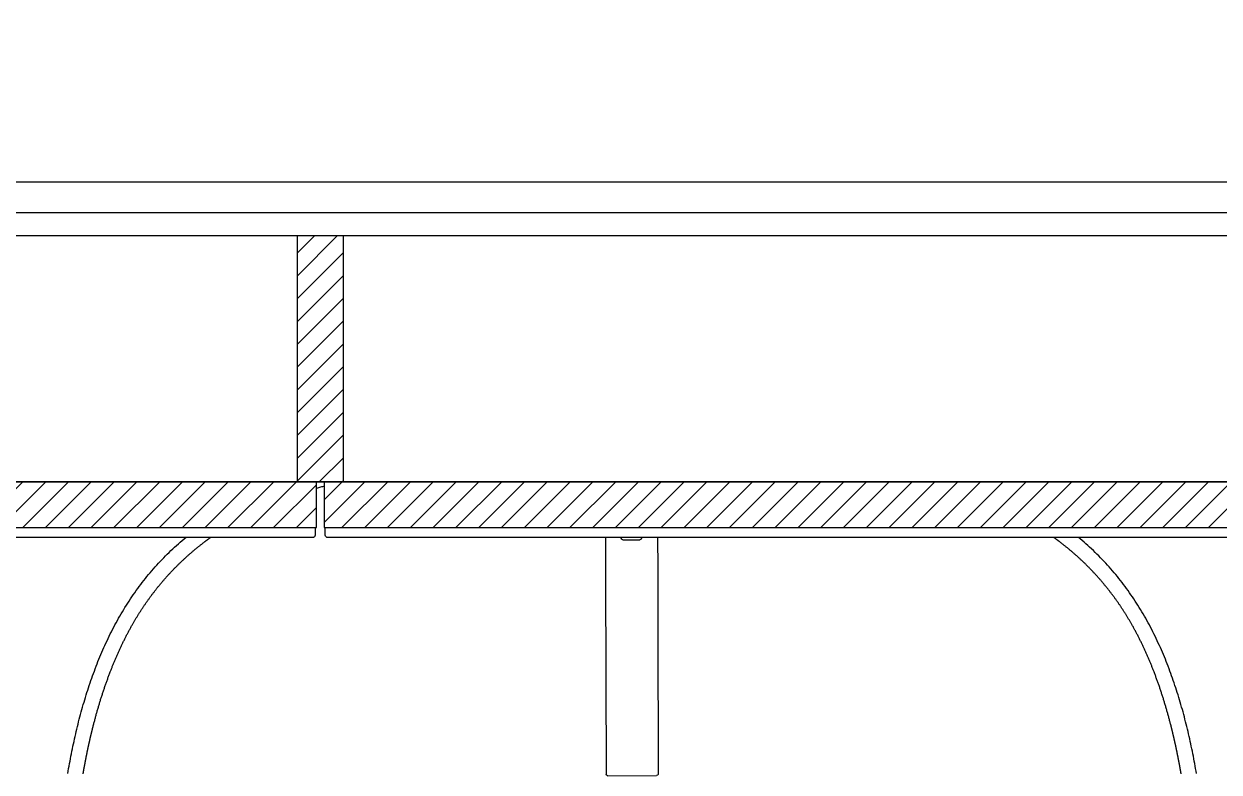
# Model space of a CAD drawing. Header units: millimetres. Extents: x 699029 to 727993, y 4486031 to 4516039.
# Drawn here: x 723731.37 to 723778.44, y 4490627.92 to 4490657.4 of the extents above; entities that cross this region are included whole.
import ezdxf

# ---------------------------------------------------------------- set-up
doc = ezdxf.new("R2010")
doc.units = ezdxf.units.MM
doc.set_wipeout_variables(frame=1)
doc.layers.add('DBM_w_sld', color=111, linetype='Continuous', lineweight=20)
for name, color, linetype in [('Deko_Ahsap01', 23, 'Continuous'), ('Deko_Ahsap02', 251, 'Continuous'), ('Deko_Tarama Ahsap', 8, 'Continuous'), ('PIU YAZI', 7, 'Continuous'), ('Piu_Vitrifiye', 143, 'Continuous')]:
    doc.layers.add(name, color=color, linetype=linetype)
pattern_1 = [(135, (-14398.63643, 3082.1264), (-0.449012806, -0.449012806), [])]

# ---------------------------------------------------------------- blocks, each defined once
blk = doc.blocks.new('ebeveynlavabo')
at = {"layer": 'Piu_Vitrifiye'}
for p, q in [((8224.136, 532.537), (8224.155, 532.435)), ((8224.155, 532.435), (8224.174, 532.333)), ((8224.174, 532.333), (8224.192, 532.231)), ((8270.394, 532.333), (8270.375, 532.231)), ((8270.413, 532.435), (8270.394, 532.333)), ((8270.431, 532.537), (8270.413, 532.435)), ((8224.192, 532.231), (8224.211, 532.129)), ((8224.211, 532.129), (8224.23, 532.027)), ((8224.23, 532.027), (8224.248, 531.926)), ((8224.248, 531.926), (8224.267, 531.824)), ((8224.267, 531.824), (8224.288, 531.722)), ((8270.301, 531.824), (8270.28, 531.722)), ((8270.319, 531.926), (8270.301, 531.824)), ((8270.338, 532.027), (8270.319, 531.926)), ((8270.357, 532.129), (8270.338, 532.027)), ((8270.375, 532.231), (8270.357, 532.129)), ((8224.288, 531.722), (8224.309, 531.621)), ((8224.309, 531.621), (8224.331, 531.519)), ((8224.331, 531.519), (8224.352, 531.418)), ((8224.352, 531.418), (8224.373, 531.317)), ((8270.216, 531.418), (8270.194, 531.317)), ((8270.237, 531.519), (8270.216, 531.418)), ((8270.258, 531.621), (8270.237, 531.519)), ((8270.28, 531.722), (8270.258, 531.621)), ((8224.373, 531.317), (8224.395, 531.215)), ((8224.395, 531.215), (8224.416, 531.114)), ((8224.416, 531.114), (8224.439, 531.013)), ((8224.439, 531.013), (8224.463, 530.912)), ((8224.463, 530.912), (8224.487, 530.811)), ((8270.105, 530.912), (8270.081, 530.811)), ((8270.128, 531.013), (8270.105, 530.912)), ((8270.152, 531.114), (8270.128, 531.013)), ((8270.173, 531.215), (8270.152, 531.114)), ((8270.194, 531.317), (8270.173, 531.215)), ((8224.487, 530.811), (8224.511, 530.71)), ((8224.511, 530.71), (8224.535, 530.609)), ((8224.535, 530.609), (8224.559, 530.509)), ((8224.559, 530.509), (8224.585, 530.409)), ((8224.585, 530.409), (8224.612, 530.308)), ((8269.982, 530.409), (8269.956, 530.308)), ((8270.008, 530.509), (8269.982, 530.409)), ((8270.033, 530.609), (8270.008, 530.509)), ((8270.057, 530.71), (8270.033, 530.609)), ((8270.081, 530.811), (8270.057, 530.71)), ((8224.612, 530.308), (8224.638, 530.208)), ((8224.638, 530.208), (8224.664, 530.108)), ((8224.664, 530.108), (8224.69, 530.008)), ((8224.69, 530.008), (8224.719, 529.908)), ((8224.719, 529.908), (8224.748, 529.808)), ((8269.849, 529.908), (8269.82, 529.808)), ((8269.877, 530.008), (8269.849, 529.908)), ((8269.903, 530.108), (8269.877, 530.008)), ((8269.93, 530.208), (8269.903, 530.108)), ((8269.956, 530.308), (8269.93, 530.208)), ((8224.748, 529.808), (8224.776, 529.709)), ((8224.776, 529.709), (8224.805, 529.609)), ((8224.805, 529.609), (8224.834, 529.51)), ((8224.834, 529.51), (8224.864, 529.411)), ((8224.864, 529.411), (8224.895, 529.312)), ((8269.704, 529.411), (8269.672, 529.312)), ((8269.734, 529.51), (8269.704, 529.411)), ((8269.763, 529.609), (8269.734, 529.51)), ((8269.791, 529.709), (8269.763, 529.609)), ((8269.82, 529.808), (8269.791, 529.709)), ((8224.895, 529.312), (8224.927, 529.213)), ((8224.927, 529.213), (8224.958, 529.114)), ((8224.958, 529.114), (8224.989, 529.016)), ((8224.989, 529.016), (8225.021, 528.917)), ((8225.021, 528.917), (8225.055, 528.819)), ((8269.546, 528.917), (8269.512, 528.819)), ((8269.578, 529.016), (8269.546, 528.917)), ((8269.61, 529.114), (8269.578, 529.016)), ((8269.641, 529.213), (8269.61, 529.114)), ((8269.672, 529.312), (8269.641, 529.213)), ((8225.055, 528.819), (8225.089, 528.721)), ((8225.089, 528.721), (8225.124, 528.624)), ((8225.124, 528.624), (8225.158, 528.526)), ((8225.158, 528.526), (8225.192, 528.428)), ((8225.192, 528.428), (8225.228, 528.331)), ((8269.376, 528.428), (8269.339, 528.331)), ((8269.41, 528.526), (8269.376, 528.428)), ((8269.444, 528.624), (8269.41, 528.526)), ((8269.478, 528.721), (8269.444, 528.624)), ((8269.512, 528.819), (8269.478, 528.721)), ((8225.228, 528.331), (8225.266, 528.234)), ((8225.266, 528.234), (8225.303, 528.137)), ((8225.303, 528.137), (8225.34, 528.041)), ((8225.34, 528.041), (8225.377, 527.944)), ((8225.377, 527.944), (8225.416, 527.848)), ((8269.191, 527.944), (8269.152, 527.848)), ((8269.228, 528.041), (8269.191, 527.944)), ((8269.265, 528.137), (8269.228, 528.041)), ((8269.302, 528.234), (8269.265, 528.137)), ((8269.339, 528.331), (8269.302, 528.234)), ((8225.416, 527.848), (8225.456, 527.752)), ((8225.456, 527.752), (8225.496, 527.657)), ((8225.496, 527.657), (8225.536, 527.562)), ((8225.536, 527.562), (8225.577, 527.466)), ((8225.577, 527.466), (8225.618, 527.371)), ((8268.991, 527.466), (8268.95, 527.371)), ((8269.031, 527.562), (8268.991, 527.466)), ((8269.071, 527.657), (8269.031, 527.562)), ((8269.112, 527.752), (8269.071, 527.657)), ((8269.152, 527.848), (8269.112, 527.752)), ((8225.618, 527.371), (8225.661, 527.277)), ((8225.661, 527.277), (8225.705, 527.183)), ((8225.705, 527.183), (8225.749, 527.089)), ((8225.749, 527.089), (8225.793, 526.995)), ((8225.793, 526.995), (8225.836, 526.901)), ((8268.775, 526.995), (8268.731, 526.901)), ((8268.819, 527.089), (8268.775, 526.995)), ((8268.862, 527.183), (8268.819, 527.089)), ((8268.906, 527.277), (8268.862, 527.183)), ((8268.95, 527.371), (8268.906, 527.277)), ((8225.836, 526.901), (8225.883, 526.809)), ((8225.883, 526.809), (8225.93, 526.716)), ((8225.93, 526.716), (8225.977, 526.624)), ((8225.977, 526.624), (8226.024, 526.532)), ((8226.024, 526.532), (8226.072, 526.44)), ((8226.072, 526.44), (8226.122, 526.349)), ((8268.495, 526.44), (8268.445, 526.349)), ((8268.544, 526.532), (8268.495, 526.44)), ((8268.591, 526.624), (8268.544, 526.532)), ((8268.638, 526.716), (8268.591, 526.624)), ((8268.685, 526.809), (8268.638, 526.716)), ((8268.731, 526.901), (8268.685, 526.809)), ((8226.122, 526.349), (8226.172, 526.258)), ((8226.172, 526.258), (8226.222, 526.168)), ((8226.222, 526.168), (8226.273, 526.077)), ((8226.273, 526.077), (8226.326, 525.988)), ((8226.326, 525.988), (8226.379, 525.899)), ((8268.242, 525.988), (8268.189, 525.899)), ((8268.295, 526.077), (8268.242, 525.988)), ((8268.345, 526.168), (8268.295, 526.077)), ((8268.395, 526.258), (8268.345, 526.168)), ((8268.445, 526.349), (8268.395, 526.258)), ((8226.379, 525.899), (8226.432, 525.81)), ((8226.432, 525.81), (8226.485, 525.721)), ((8226.485, 525.721), (8226.541, 525.634)), ((8226.541, 525.634), (8226.597, 525.547)), ((8226.597, 525.547), (8226.653, 525.46)), ((8226.653, 525.46), (8226.709, 525.373)), ((8267.915, 525.46), (8267.858, 525.373)), ((8267.971, 525.547), (8267.915, 525.46)), ((8268.027, 525.634), (8267.971, 525.547)), ((8268.083, 525.721), (8268.027, 525.634)), ((8268.136, 525.81), (8268.083, 525.721)), ((8268.189, 525.899), (8268.136, 525.81)), ((8226.709, 525.373), (8226.767, 525.287)), ((8226.767, 525.287), (8226.826, 525.202)), ((8226.826, 525.202), (8226.886, 525.117)), ((8226.886, 525.117), (8226.945, 525.032)), ((8226.945, 525.032), (8227.005, 524.947)), ((8267.623, 525.032), (8267.563, 524.947)), ((8267.682, 525.117), (8267.623, 525.032)), ((8267.741, 525.202), (8267.682, 525.117)), ((8267.801, 525.287), (8267.741, 525.202)), ((8267.858, 525.373), (8267.801, 525.287)), ((8227.005, 524.947), (8227.067, 524.865)), ((8227.067, 524.865), (8227.13, 524.782)), ((8227.13, 524.782), (8227.192, 524.699)), ((8227.192, 524.699), (8227.255, 524.617)), ((8227.255, 524.617), (8227.32, 524.536)), ((8227.32, 524.536), (8227.386, 524.456)), ((8267.247, 524.536), (8267.182, 524.456)), ((8267.313, 524.617), (8267.247, 524.536)), ((8267.375, 524.699), (8267.313, 524.617)), ((8267.438, 524.782), (8267.375, 524.699)), ((8267.5, 524.865), (8267.438, 524.782)), ((8267.563, 524.947), (8267.5, 524.865)), ((8227.386, 524.456), (8227.451, 524.376)), ((8227.451, 524.376), (8227.517, 524.296)), ((8227.517, 524.296), (8227.585, 524.217)), ((8227.585, 524.217), (8227.653, 524.139)), ((8227.653, 524.139), (8227.722, 524.062)), ((8227.722, 524.062), (8227.79, 523.984)), ((8227.79, 523.984), (8227.86, 523.908)), ((8266.777, 523.984), (8266.708, 523.908)), ((8266.846, 524.062), (8266.777, 523.984)), ((8266.914, 524.139), (8266.846, 524.062)), ((8266.983, 524.217), (8266.914, 524.139)), ((8267.051, 524.296), (8266.983, 524.217)), ((8267.116, 524.376), (8267.051, 524.296)), ((8267.182, 524.456), (8267.116, 524.376)), ((8227.86, 523.908), (8227.932, 523.833)), ((8227.932, 523.833), (8228.003, 523.757)), ((8228.003, 523.757), (8228.074, 523.682)), ((8228.074, 523.682), (8228.146, 523.608)), ((8228.146, 523.608), (8228.221, 523.536)), ((8228.221, 523.536), (8228.295, 523.464)), ((8266.347, 523.536), (8266.272, 523.464)), ((8266.421, 523.608), (8266.347, 523.536)), ((8266.493, 523.682), (8266.421, 523.608)), ((8266.565, 523.757), (8266.493, 523.682)), ((8266.636, 523.833), (8266.565, 523.757)), ((8266.708, 523.908), (8266.636, 523.833)), ((8228.295, 523.464), (8228.369, 523.391)), ((8228.369, 523.391), (8228.444, 523.319)), ((8228.444, 523.319), (8228.521, 523.25)), ((8228.521, 523.25), (8228.598, 523.18)), ((8228.598, 523.18), (8228.675, 523.111)), ((8228.675, 523.111), (8228.752, 523.042)), ((8228.752, 523.042), (8228.83, 522.974)), ((8265.816, 523.042), (8265.737, 522.974)), ((8265.893, 523.111), (8265.816, 523.042)), ((8265.97, 523.18), (8265.893, 523.111)), ((8266.047, 523.25), (8265.97, 523.18)), ((8266.124, 523.319), (8266.047, 523.25)), ((8266.198, 523.391), (8266.124, 523.319)), ((8266.272, 523.464), (8266.198, 523.391)), ((8228.83, 522.974), (8228.91, 522.908)), ((8228.91, 522.908), (8228.99, 522.842)), ((8228.99, 522.842), (8229.07, 522.776)), ((8229.07, 522.776), (8229.15, 522.71)), ((8229.15, 522.71), (8229.232, 522.647)), ((8229.232, 522.647), (8229.314, 522.584)), ((8229.314, 522.584), (8229.396, 522.521)), ((8229.396, 522.521), (8229.479, 522.458)), ((8265.171, 522.521), (8265.089, 522.458)), ((8265.253, 522.584), (8265.171, 522.521)), ((8265.335, 522.647), (8265.253, 522.584)), ((8265.418, 522.71), (8265.335, 522.647)), ((8265.498, 522.776), (8265.418, 522.71)), ((8265.578, 522.842), (8265.498, 522.776)), ((8265.657, 522.908), (8265.578, 522.842)), ((8265.737, 522.974), (8265.657, 522.908)), ((8229.479, 522.458), (8229.563, 522.398)), ((8229.563, 522.398), (8229.647, 522.338)), ((8229.647, 522.338), (8229.732, 522.278)), ((8229.732, 522.278), (8229.816, 522.218)), ((8229.816, 522.218), (8229.902, 522.16)), ((8229.902, 522.16), (8229.989, 522.103)), ((8229.989, 522.103), (8230.075, 522.046)), ((8230.075, 522.046), (8230.162, 521.989)), ((8264.492, 522.046), (8264.405, 521.989)), ((8264.579, 522.103), (8264.492, 522.046)), ((8264.665, 522.16), (8264.579, 522.103)), ((8264.751, 522.218), (8264.665, 522.16)), ((8264.836, 522.278), (8264.751, 522.218)), ((8264.92, 522.338), (8264.836, 522.278)), ((8265.005, 522.398), (8264.92, 522.338)), ((8265.089, 522.458), (8265.005, 522.398)), ((8230.162, 521.989), (8230.249, 521.933)), ((8230.249, 521.933), (8230.338, 521.88)), ((8230.338, 521.88), (8230.427, 521.827)), ((8230.427, 521.827), (8230.516, 521.773)), ((8230.516, 521.773), (8230.605, 521.72)), ((8230.605, 521.72), (8230.694, 521.667)), ((8230.694, 521.667), (8230.784, 521.617)), ((8230.784, 521.617), (8230.876, 521.568)), ((8230.876, 521.568), (8230.967, 521.518)), ((8263.692, 521.568), (8263.601, 521.518)), ((8263.783, 521.617), (8263.692, 521.568)), ((8263.874, 521.667), (8263.783, 521.617)), ((8263.963, 521.72), (8263.874, 521.667)), ((8264.052, 521.773), (8263.963, 521.72)), ((8264.14, 521.827), (8264.052, 521.773)), ((8264.229, 521.88), (8264.14, 521.827)), ((8264.318, 521.933), (8264.229, 521.88)), ((8264.405, 521.989), (8264.318, 521.933)), ((8230.967, 521.518), (8231.058, 521.469)), ((8231.058, 521.469), (8231.149, 521.419)), ((8231.149, 521.419), (8231.241, 521.372)), ((8231.241, 521.372), (8231.334, 521.326)), ((8231.334, 521.326), (8231.427, 521.28)), ((8231.427, 521.28), (8231.52, 521.234)), ((8231.52, 521.234), (8231.612, 521.188)), ((8231.612, 521.188), (8231.706, 521.143)), ((8231.706, 521.143), (8231.8, 521.101)), ((8231.8, 521.101), (8231.895, 521.059)), ((8231.895, 521.059), (8231.99, 521.017)), ((8262.673, 521.059), (8262.578, 521.017)), ((8262.767, 521.101), (8262.673, 521.059)), ((8262.862, 521.143), (8262.767, 521.101)), ((8262.955, 521.188), (8262.862, 521.143)), ((8263.048, 521.234), (8262.955, 521.188)), ((8263.141, 521.28), (8263.048, 521.234)), ((8263.234, 521.326), (8263.141, 521.28)), ((8263.327, 521.372), (8263.234, 521.326)), ((8263.419, 521.419), (8263.327, 521.372)), ((8263.51, 521.469), (8263.419, 521.419)), ((8263.601, 521.518), (8263.51, 521.469)), ((8231.99, 521.017), (8232.084, 520.974)), ((8232.084, 520.974), (8232.179, 520.932)), ((8232.179, 520.932), (8232.275, 520.893)), ((8232.275, 520.893), (8232.371, 520.854)), ((8232.371, 520.854), (8232.467, 520.815)), ((8232.467, 520.815), (8232.563, 520.776)), ((8232.563, 520.776), (8232.659, 520.738)), ((8232.659, 520.738), (8232.756, 520.7)), ((8232.756, 520.7), (8232.853, 520.665)), ((8232.853, 520.665), (8232.95, 520.629)), ((8232.95, 520.629), (8233.048, 520.593)), ((8233.048, 520.593), (8233.145, 520.558)), ((8233.145, 520.558), (8233.242, 520.523)), ((8261.423, 520.558), (8261.325, 520.523)), ((8261.52, 520.593), (8261.423, 520.558)), ((8261.617, 520.629), (8261.52, 520.593)), ((8261.715, 520.665), (8261.617, 520.629)), ((8261.812, 520.7), (8261.715, 520.665)), ((8261.909, 520.738), (8261.812, 520.7)), ((8262.005, 520.776), (8261.909, 520.738)), ((8262.101, 520.815), (8262.005, 520.776)), ((8262.197, 520.854), (8262.101, 520.815)), ((8262.293, 520.893), (8262.197, 520.854)), ((8262.389, 520.932), (8262.293, 520.893)), ((8262.483, 520.974), (8262.389, 520.932)), ((8262.578, 521.017), (8262.483, 520.974)), ((8233.242, 520.523), (8233.341, 520.49)), ((8233.341, 520.49), (8233.439, 520.457)), ((8233.439, 520.457), (8233.537, 520.425)), ((8233.537, 520.425), (8233.636, 520.392)), ((8233.636, 520.392), (8233.734, 520.36)), ((8233.734, 520.36), (8233.833, 520.329)), ((8233.833, 520.329), (8233.932, 520.3)), ((8233.932, 520.3), (8234.032, 520.27)), ((8234.032, 520.27), (8234.131, 520.24)), ((8234.131, 520.24), (8234.23, 520.21)), ((8234.23, 520.21), (8234.33, 520.182)), ((8234.33, 520.182), (8234.43, 520.155)), ((8234.43, 520.155), (8234.53, 520.128)), ((8234.53, 520.128), (8234.63, 520.102)), ((8234.63, 520.102), (8234.73, 520.075)), ((8234.73, 520.075), (8234.83, 520.048)), ((8259.837, 520.075), (8259.737, 520.048)), ((8259.937, 520.102), (8259.837, 520.075)), ((8260.038, 520.128), (8259.937, 520.102)), ((8260.138, 520.155), (8260.038, 520.128)), ((8260.238, 520.182), (8260.138, 520.155)), ((8260.337, 520.21), (8260.238, 520.182)), ((8260.437, 520.24), (8260.337, 520.21)), ((8260.536, 520.27), (8260.437, 520.24)), ((8260.635, 520.3), (8260.536, 520.27)), ((8260.734, 520.329), (8260.635, 520.3)), ((8260.833, 520.36), (8260.734, 520.329)), ((8260.932, 520.392), (8260.833, 520.36)), ((8261.03, 520.425), (8260.932, 520.392)), ((8261.129, 520.457), (8261.03, 520.425)), ((8261.227, 520.49), (8261.129, 520.457)), ((8261.325, 520.523), (8261.227, 520.49)), ((8234.83, 520.048), (8234.93, 520.022)), ((8234.93, 520.022), (8235.031, 519.996)), ((8235.031, 519.996), (8235.132, 519.972)), ((8235.132, 519.972), (8235.233, 519.949)), ((8235.233, 519.949), (8235.333, 519.925)), ((8235.333, 519.925), (8235.434, 519.901)), ((8235.434, 519.901), (8235.535, 519.878)), ((8235.535, 519.878), (8235.636, 519.854)), ((8235.636, 519.854), (8235.737, 519.831)), ((8235.737, 519.831), (8235.839, 519.81)), ((8235.839, 519.81), (8235.94, 519.789)), ((8235.94, 519.789), (8236.042, 519.769)), ((8236.042, 519.769), (8236.143, 519.748)), ((8236.143, 519.748), (8236.245, 519.727)), ((8236.245, 519.727), (8236.346, 519.706)), ((8236.346, 519.706), (8236.448, 519.685)), ((8236.448, 519.685), (8236.55, 519.667)), ((8236.55, 519.667), (8236.652, 519.649)), ((8236.652, 519.649), (8236.754, 519.63)), ((8236.754, 519.63), (8236.856, 519.612)), ((8236.856, 519.612), (8236.958, 519.594)), ((8236.958, 519.594), (8237.06, 519.576)), ((8237.06, 519.576), (8237.162, 519.557)), ((8257.508, 519.576), (8257.406, 519.557)), ((8257.61, 519.594), (8257.508, 519.576)), ((8257.712, 519.612), (8257.61, 519.594)), ((8257.814, 519.63), (8257.712, 519.612)), ((8257.916, 519.649), (8257.814, 519.63)), ((8258.018, 519.667), (8257.916, 519.649)), ((8258.12, 519.685), (8258.018, 519.667)), ((8258.221, 519.706), (8258.12, 519.685)), ((8258.323, 519.727), (8258.221, 519.706)), ((8258.424, 519.748), (8258.323, 519.727)), ((8258.526, 519.769), (8258.424, 519.748)), ((8258.627, 519.789), (8258.526, 519.769)), ((8258.729, 519.81), (8258.627, 519.789)), ((8258.83, 519.831), (8258.729, 519.81)), ((8258.931, 519.854), (8258.83, 519.831)), ((8259.032, 519.878), (8258.931, 519.854)), ((8259.133, 519.901), (8259.032, 519.878)), ((8259.234, 519.925), (8259.133, 519.901)), ((8259.335, 519.949), (8259.234, 519.925)), ((8259.436, 519.972), (8259.335, 519.949)), ((8259.537, 519.996), (8259.436, 519.972)), ((8259.637, 520.022), (8259.537, 519.996)), ((8259.737, 520.048), (8259.637, 520.022)), ((8237.162, 519.557), (8237.264, 519.539)), ((8237.264, 519.539), (8237.366, 519.523)), ((8237.366, 519.523), (8237.468, 519.507)), ((8237.468, 519.507), (8237.571, 519.491)), ((8237.571, 519.491), (8237.673, 519.475)), ((8237.673, 519.475), (8237.776, 519.46)), ((8237.776, 519.46), (8237.878, 519.444)), ((8237.878, 519.444), (8237.98, 519.428)), ((8237.98, 519.428), (8238.083, 519.412)), ((8238.083, 519.412), (8238.185, 519.398)), ((8238.185, 519.398), (8238.288, 519.385)), ((8238.288, 519.385), (8238.391, 519.371)), ((8238.391, 519.371), (8238.494, 519.357)), ((8238.494, 519.357), (8238.596, 519.343)), ((8238.596, 519.343), (8238.699, 519.33)), ((8238.699, 519.33), (8238.802, 519.316)), ((8238.802, 519.316), (8238.904, 519.302)), ((8238.904, 519.302), (8239.007, 519.291)), ((8239.007, 519.291), (8239.11, 519.279)), ((8239.11, 519.279), (8239.213, 519.267)), ((8239.213, 519.267), (8239.316, 519.255)), ((8239.316, 519.255), (8239.419, 519.244)), ((8239.419, 519.244), (8239.522, 519.232)), ((8239.522, 519.232), (8239.625, 519.22)), ((8239.625, 519.22), (8239.728, 519.209)), ((8239.728, 519.209), (8239.831, 519.199)), ((8239.831, 519.199), (8239.934, 519.189)), ((8239.934, 519.189), (8240.037, 519.179)), ((8240.037, 519.179), (8240.141, 519.169)), ((8240.141, 519.169), (8240.244, 519.159)), ((8240.244, 519.159), (8240.347, 519.149)), ((8240.347, 519.149), (8240.45, 519.139)), ((8240.45, 519.139), (8240.553, 519.13)), ((8240.553, 519.13), (8240.656, 519.121)), ((8240.656, 519.121), (8240.76, 519.113)), ((8240.76, 519.113), (8240.863, 519.105)), ((8240.863, 519.105), (8240.966, 519.096)), ((8240.966, 519.096), (8241.07, 519.088)), ((8241.07, 519.088), (8241.173, 519.08)), ((8241.173, 519.08), (8241.276, 519.071)), ((8253.395, 519.08), (8253.291, 519.071)), ((8253.498, 519.088), (8253.395, 519.08)), ((8253.601, 519.096), (8253.498, 519.088)), ((8253.705, 519.105), (8253.601, 519.096)), ((8253.808, 519.113), (8253.705, 519.105)), ((8253.911, 519.121), (8253.808, 519.113)), ((8254.014, 519.13), (8253.911, 519.121)), ((8254.118, 519.139), (8254.014, 519.13)), ((8254.221, 519.149), (8254.118, 519.139)), ((8254.324, 519.159), (8254.221, 519.149)), ((8254.427, 519.169), (8254.324, 519.159)), ((8254.53, 519.179), (8254.427, 519.169)), ((8254.633, 519.189), (8254.53, 519.179)), ((8254.736, 519.199), (8254.633, 519.189)), ((8254.84, 519.209), (8254.736, 519.199)), ((8254.943, 519.22), (8254.84, 519.209)), ((8255.045, 519.232), (8254.943, 519.22)), ((8255.148, 519.244), (8255.045, 519.232)), ((8255.251, 519.255), (8255.148, 519.244)), ((8255.354, 519.267), (8255.251, 519.255)), ((8255.457, 519.279), (8255.354, 519.267)), ((8255.56, 519.291), (8255.457, 519.279)), ((8255.663, 519.302), (8255.56, 519.291)), ((8255.766, 519.316), (8255.663, 519.302)), ((8255.869, 519.33), (8255.766, 519.316)), ((8255.971, 519.343), (8255.869, 519.33)), ((8256.074, 519.357), (8255.971, 519.343)), ((8256.177, 519.371), (8256.074, 519.357)), ((8256.279, 519.385), (8256.177, 519.371)), ((8256.382, 519.398), (8256.279, 519.385)), ((8256.485, 519.412), (8256.382, 519.398)), ((8256.587, 519.428), (8256.485, 519.412)), ((8256.69, 519.444), (8256.587, 519.428)), ((8256.792, 519.46), (8256.69, 519.444)), ((8256.894, 519.475), (8256.792, 519.46)), ((8256.997, 519.491), (8256.894, 519.475)), ((8257.099, 519.507), (8256.997, 519.491)), ((8257.202, 519.523), (8257.099, 519.507)), ((8257.304, 519.539), (8257.202, 519.523)), ((8257.406, 519.557), (8257.304, 519.539)), ((8241.276, 519.071), (8241.379, 519.064)), ((8241.379, 519.064), (8241.483, 519.056)), ((8241.483, 519.056), (8241.586, 519.049)), ((8241.586, 519.049), (8241.69, 519.042)), ((8241.69, 519.042), (8241.793, 519.035)), ((8241.793, 519.035), (8241.896, 519.028)), ((8241.896, 519.028), (8242, 519.022)), ((8242, 519.022), (8242.103, 519.016)), ((8242.103, 519.016), (8242.207, 519.01)), ((8242.207, 519.01), (8242.31, 519.003)), ((8242.31, 519.003), (8242.413, 518.997)), ((8242.413, 518.997), (8242.517, 518.992)), ((8242.517, 518.992), (8242.62, 518.986)), ((8242.62, 518.986), (8242.724, 518.981)), ((8242.724, 518.981), (8242.827, 518.975)), ((8242.827, 518.975), (8242.931, 518.97)), ((8242.931, 518.97), (8243.034, 518.966)), ((8243.034, 518.966), (8243.138, 518.961)), ((8243.138, 518.961), (8243.241, 518.956)), ((8243.241, 518.956), (8243.345, 518.951)), ((8243.345, 518.951), (8243.448, 518.947)), ((8243.448, 518.947), (8243.552, 518.943)), ((8243.552, 518.943), (8243.655, 518.939)), ((8243.655, 518.939), (8243.759, 518.934)), ((8243.759, 518.934), (8243.863, 518.93)), ((8243.863, 518.93), (8243.966, 518.926)), ((8243.966, 518.926), (8244.07, 518.923)), ((8244.07, 518.923), (8244.173, 518.92)), ((8244.173, 518.92), (8244.277, 518.917)), ((8244.277, 518.917), (8244.38, 518.913)), ((8244.38, 518.913), (8244.484, 518.91)), ((8244.484, 518.91), (8244.587, 518.907)), ((8244.587, 518.907), (8244.691, 518.904)), ((8244.691, 518.904), (8244.795, 518.901)), ((8244.795, 518.901), (8244.898, 518.899)), ((8244.898, 518.899), (8245.002, 518.897)), ((8245.002, 518.897), (8245.105, 518.894)), ((8245.105, 518.894), (8245.209, 518.892)), ((8245.209, 518.892), (8245.313, 518.89)), ((8245.313, 518.89), (8245.416, 518.887)), ((8245.416, 518.887), (8245.52, 518.885)), ((8245.52, 518.885), (8245.623, 518.884)), ((8245.623, 518.884), (8245.727, 518.883)), ((8245.727, 518.883), (8245.831, 518.881)), ((8245.831, 518.881), (8245.934, 518.88)), ((8245.934, 518.88), (8246.038, 518.878)), ((8246.038, 518.878), (8246.141, 518.877)), ((8246.141, 518.877), (8246.245, 518.875)), ((8246.245, 518.875), (8246.349, 518.874)), ((8246.349, 518.874), (8246.452, 518.873)), ((8246.452, 518.873), (8246.556, 518.873)), ((8246.556, 518.873), (8246.659, 518.872)), ((8246.659, 518.872), (8246.763, 518.872)), ((8246.763, 518.872), (8246.867, 518.872)), ((8246.867, 518.872), (8246.97, 518.871)), ((8246.97, 518.871), (8247.074, 518.871)), ((8247.074, 518.871), (8247.178, 518.87)), ((8247.178, 518.87), (8247.281, 518.87)), ((8247.39, 518.87), (8247.286, 518.87)), ((8247.494, 518.871), (8247.39, 518.87)), ((8247.597, 518.871), (8247.494, 518.871)), ((8247.701, 518.872), (8247.597, 518.871)), ((8247.804, 518.872), (8247.701, 518.872)), ((8247.908, 518.872), (8247.804, 518.872)), ((8248.012, 518.873), (8247.908, 518.872)), ((8248.115, 518.873), (8248.012, 518.873)), ((8248.219, 518.874), (8248.115, 518.873)), ((8248.323, 518.875), (8248.219, 518.874)), ((8248.426, 518.877), (8248.323, 518.875)), ((8248.53, 518.878), (8248.426, 518.877)), ((8248.633, 518.88), (8248.53, 518.878)), ((8248.737, 518.881), (8248.633, 518.88)), ((8248.841, 518.883), (8248.737, 518.881)), ((8248.944, 518.884), (8248.841, 518.883)), ((8249.048, 518.885), (8248.944, 518.884)), ((8249.151, 518.887), (8249.048, 518.885)), ((8249.255, 518.89), (8249.151, 518.887)), ((8249.359, 518.892), (8249.255, 518.89)), ((8249.462, 518.894), (8249.359, 518.892)), ((8249.566, 518.897), (8249.462, 518.894)), ((8249.669, 518.899), (8249.566, 518.897)), ((8249.773, 518.901), (8249.669, 518.899)), ((8249.877, 518.904), (8249.773, 518.901)), ((8249.98, 518.907), (8249.877, 518.904)), ((8250.084, 518.91), (8249.98, 518.907)), ((8250.187, 518.913), (8250.084, 518.91)), ((8250.291, 518.917), (8250.187, 518.913)), ((8250.394, 518.92), (8250.291, 518.917)), ((8250.498, 518.923), (8250.394, 518.92)), ((8250.601, 518.926), (8250.498, 518.923)), ((8250.705, 518.93), (8250.601, 518.926)), ((8250.809, 518.934), (8250.705, 518.93)), ((8250.912, 518.939), (8250.809, 518.934)), ((8251.016, 518.943), (8250.912, 518.939)), ((8251.119, 518.947), (8251.016, 518.943)), ((8251.223, 518.951), (8251.119, 518.947)), ((8251.326, 518.956), (8251.223, 518.951)), ((8251.43, 518.961), (8251.326, 518.956)), ((8251.533, 518.966), (8251.43, 518.961)), ((8251.637, 518.97), (8251.533, 518.966)), ((8251.74, 518.975), (8251.637, 518.97)), ((8251.844, 518.981), (8251.74, 518.975)), ((8251.947, 518.986), (8251.844, 518.981)), ((8252.051, 518.992), (8251.947, 518.986)), ((8252.154, 518.997), (8252.051, 518.992)), ((8252.258, 519.003), (8252.154, 518.997)), ((8252.361, 519.01), (8252.258, 519.003)), ((8252.464, 519.016), (8252.361, 519.01)), ((8252.568, 519.022), (8252.464, 519.016)), ((8252.671, 519.028), (8252.568, 519.022)), ((8252.775, 519.035), (8252.671, 519.028)), ((8252.878, 519.042), (8252.775, 519.035)), ((8252.981, 519.049), (8252.878, 519.042)), ((8253.085, 519.056), (8252.981, 519.049)), ((8253.188, 519.064), (8253.085, 519.056)), ((8253.291, 519.071), (8253.188, 519.064))]:
    blk.add_line(p, q, dxfattribs=at)
for points in [[(8224.769, 532.54), (8224.804, 532.341)], [(8224.804, 532.341), (8224.841, 532.142)], [(8269.763, 532.341), (8269.727, 532.142)], [(8269.798, 532.54), (8269.763, 532.341)], [(8224.841, 532.142), (8224.878, 531.948)], [(8224.878, 531.948), (8224.916, 531.754)], [(8269.69, 531.948), (8269.651, 531.754)], [(8269.727, 532.142), (8269.69, 531.948)], [(8224.916, 531.754), (8224.955, 531.564)], [(8224.955, 531.564), (8224.996, 531.375)], [(8224.996, 531.375), (8225.037, 531.19)], [(8269.572, 531.375), (8269.531, 531.19)], [(8269.612, 531.564), (8269.572, 531.375)], [(8269.651, 531.754), (8269.612, 531.564)], [(8225.037, 531.19), (8225.079, 531.006)], [(8225.079, 531.006), (8225.122, 530.826)], [(8269.488, 531.006), (8269.446, 530.826)], [(8269.531, 531.19), (8269.488, 531.006)], [(8225.122, 530.826), (8225.166, 530.646)], [(8225.166, 530.646), (8225.318, 530.069)], [(8269.402, 530.646), (8269.249, 530.069)], [(8269.446, 530.826), (8269.402, 530.646)], [(8225.318, 530.069), (8225.487, 529.497)], [(8269.249, 530.069), (8269.081, 529.497)], [(8225.487, 529.497), (8225.673, 528.93)], [(8269.081, 529.497), (8268.895, 528.93)], [(8225.673, 528.93), (8225.877, 528.369)], [(8268.895, 528.93), (8268.691, 528.369)], [(8225.877, 528.369), (8226.078, 527.87)], [(8268.691, 528.369), (8268.489, 527.87)], [(8226.078, 527.87), (8226.297, 527.378)], [(8268.489, 527.87), (8268.271, 527.378)], [(8226.297, 527.378), (8226.534, 526.894)], [(8268.271, 527.378), (8268.034, 526.894)], [(8226.534, 526.894), (8226.789, 526.421)], [(8268.034, 526.894), (8267.778, 526.421)], [(8226.789, 526.421), (8227.023, 526.026)], [(8227.023, 526.026), (8227.273, 525.641)], [(8267.544, 526.026), (8267.295, 525.641)], [(8267.778, 526.421), (8267.544, 526.026)], [(8227.273, 525.641), (8227.536, 525.27)], [(8267.295, 525.641), (8267.032, 525.27)], [(8227.536, 525.27), (8227.814, 524.909)], [(8267.032, 525.27), (8266.753, 524.909)], [(8227.814, 524.909), (8228.104, 524.563)], [(8228.104, 524.563), (8228.409, 524.229)], [(8266.463, 524.563), (8266.159, 524.229)], [(8266.753, 524.909), (8266.463, 524.563)], [(8228.409, 524.229), (8228.724, 523.91)], [(8266.159, 524.229), (8265.844, 523.91)], [(8228.724, 523.91), (8229.052, 523.604)], [(8229.052, 523.604), (8229.39, 523.313)], [(8265.515, 523.604), (8265.177, 523.313)], [(8265.844, 523.91), (8265.515, 523.604)], [(8229.39, 523.313), (8229.74, 523.036)], [(8229.74, 523.036), (8229.909, 522.91)], [(8264.827, 523.036), (8264.658, 522.91)], [(8265.177, 523.313), (8264.827, 523.036)], [(8229.909, 522.91), (8230.081, 522.788)], [(8230.081, 522.788), (8230.257, 522.667)], [(8230.257, 522.667), (8230.436, 522.55)], [(8230.436, 522.55), (8230.62, 522.435)], [(8264.132, 522.55), (8263.947, 522.435)], [(8264.31, 522.667), (8264.132, 522.55)], [(8264.487, 522.788), (8264.31, 522.667)], [(8264.658, 522.91), (8264.487, 522.788)], [(8230.62, 522.435), (8230.806, 522.322)], [(8230.806, 522.322), (8230.997, 522.21)], [(8230.997, 522.21), (8231.19, 522.102)], [(8231.19, 522.102), (8231.388, 521.996)], [(8263.378, 522.102), (8263.18, 521.996)], [(8263.57, 522.21), (8263.378, 522.102)], [(8263.761, 522.322), (8263.57, 522.21)], [(8263.947, 522.435), (8263.761, 522.322)], [(8231.388, 521.996), (8231.587, 521.893)], [(8231.587, 521.893), (8231.792, 521.791)], [(8231.792, 521.791), (8231.998, 521.693)], [(8231.998, 521.693), (8232.209, 521.597)], [(8232.209, 521.597), (8232.422, 521.505)], [(8262.358, 521.597), (8262.145, 521.505)], [(8262.569, 521.693), (8262.358, 521.597)], [(8262.776, 521.791), (8262.569, 521.693)], [(8262.98, 521.893), (8262.776, 521.791)], [(8263.18, 521.996), (8262.98, 521.893)], [(8232.422, 521.505), (8232.64, 521.414)], [(8232.64, 521.414), (8232.859, 521.326)], [(8232.859, 521.326), (8233.082, 521.241)], [(8233.082, 521.241), (8233.307, 521.159)], [(8233.307, 521.159), (8233.537, 521.079)], [(8233.537, 521.079), (8233.768, 521.002)], [(8261.03, 521.079), (8260.8, 521.002)], [(8261.26, 521.159), (8261.03, 521.079)], [(8261.485, 521.241), (8261.26, 521.159)], [(8261.709, 521.326), (8261.485, 521.241)], [(8261.928, 521.414), (8261.709, 521.326)], [(8262.145, 521.505), (8261.928, 521.414)], [(8233.768, 521.002), (8234.434, 520.8)], [(8234.434, 520.8), (8235.106, 520.62)], [(8235.106, 520.62), (8235.845, 520.447)], [(8259.462, 520.62), (8258.722, 520.447)], [(8260.134, 520.8), (8259.462, 520.62)], [(8260.8, 521.002), (8260.134, 520.8)], [(8235.845, 520.447), (8236.589, 520.294)], [(8236.589, 520.294), (8237.4, 520.15)], [(8237.4, 520.15), (8238.213, 520.025)], [(8257.168, 520.15), (8256.354, 520.025)], [(8257.978, 520.294), (8257.168, 520.15)], [(8258.722, 520.447), (8257.978, 520.294)], [(8238.213, 520.025), (8239.067, 519.913)], [(8239.067, 519.913), (8239.922, 519.818)], [(8239.922, 519.818), (8240.779, 519.739)], [(8240.779, 519.739), (8241.786, 519.663)], [(8241.786, 519.663), (8242.794, 519.603)], [(8242.794, 519.603), (8243.803, 519.558)], [(8251.773, 519.603), (8250.764, 519.558)], [(8252.781, 519.663), (8251.773, 519.603)], [(8253.789, 519.739), (8252.781, 519.663)], [(8254.646, 519.818), (8253.789, 519.739)], [(8255.501, 519.913), (8254.646, 519.818)], [(8256.354, 520.025), (8255.501, 519.913)], [(8243.803, 519.558), (8244.962, 519.523)], [(8244.962, 519.523), (8246.121, 519.502)], [(8246.121, 519.502), (8247.281, 519.496)], [(8247.281, 519.496), (8247.281, 519.496)], [(8247.287, 519.496), (8247.286, 519.496)], [(8248.446, 519.502), (8247.287, 519.496)], [(8249.605, 519.523), (8248.446, 519.502)], [(8250.764, 519.558), (8249.605, 519.523)]]:
    blk.add_open_spline(points, degree=1, dxfattribs=at)
blk = doc.blocks.new('A$C1acd3dfe')
at = {"color": 7, "linetype": 'Continuous'}
for p, q in [((43.86, 39.25), (203.4, 39.25)), ((204, 38.65), (204, 19.35)), ((47.07, 33.07), (110.45, 33.07)), ((11.05, 31.97), (11.05, 26.17)), ((11.15, 32.07), (11.3, 32.07)), ((111.05, 32.47), (111.05, 25.67)), ((11.15, 26.07), (11.3, 26.07)), ((47.07, 25.07), (110.45, 25.07)), ((43.8, 18.75), (203.4, 18.75))]:
    blk.add_line(p, q, dxfattribs=at)
blk.add_circle((29.05, 29.07), 18, dxfattribs=at)
for centre, radius, start, end in [((29, 29), 29, 20.7427, 339.2573), ((29, 29), 18, 144.6945, 170.1583), ((203.4, 38.65), 0.6, 0, 90), ((47.07, 33.67), 0.6, 194.3185, 270), ((110.45, 32.47), 0.6, 0, 90), ((29, 29), 18, 175.6331, 182.2423), ((11.15, 31.97), 0.1, 90, 180), ((11.15, 26.17), 0.1, 180, 270), ((29, 29), 18, 189.4061, 345.9295), ((47.07, 24.47), 0.6, 90, 165.6815), ((110.45, 25.67), 0.6, 270, 0), ((203.4, 19.35), 0.6, 270, 0)]:
    blk.add_arc(centre, radius, start, end, dxfattribs=at)
blk = doc.blocks.new('eb_banyo_ustdolap')
blk.add_wipeout([(50.986, 0), (151.021, 0), (151.021, -11.8), (150.871, -11.8), (150.871, -13.6), (150.821, -13.6), (150.821, -13.9), (150.817, -13.929), (150.807, -13.952), (150.792, -13.971), (150.779, -13.982), (150.758, -13.993), (150.734, -13.999), (150.676, -14), (101.286, -14), (101.263, -13.997), (101.241, -13.989), (101.232, -13.984), (101.222, -13.977), (101.211, -13.966), (101.201, -13.953), (101.195, -13.94), (101.189, -13.923), (101.187, -13.912), (101.186, -13.89), (101.186, -13.6), (101.136, -13.6), (101.136, -11.8), (100.836, -11.8), (100.836, -13.6), (100.786, -13.6), (100.786, -13.9), (100.785, -13.912), (100.784, -13.923), (100.781, -13.93), (100.779, -13.937), (100.776, -13.944), (100.772, -13.95), (100.768, -13.957), (100.764, -13.963), (100.759, -13.968), (100.752, -13.976), (100.744, -13.982), (100.736, -13.987), (100.718, -13.995), (100.706, -13.998), (100.692, -14), (51.286, -14), (51.274, -13.999), (51.262, -13.997), (51.25, -13.993), (51.243, -13.99), (51.235, -13.986), (51.226, -13.98), (51.22, -13.975), (51.215, -13.971), (51.209, -13.963), (51.204, -13.957), (51.198, -13.948), (51.195, -13.942), (51.192, -13.933), (51.189, -13.924), (51.187, -13.915), (51.186, -13.904), (51.186, -13.894), (51.186, -13.6), (51.136, -13.6), (51.136, -11.8), (50.986, -11.8)]).dxf.layer = 'Deko_Ahsap01'
at = {"layer": 'Deko_Tarama Ahsap', "ltscale": 0.8}
h = blk.add_hatch(dxfattribs=at)
h.set_pattern_fill('ANSI31', color=256, scale=0.2, angle=1170)
h.set_pattern_definition(pattern_1)
h.paths.add_polyline_path([(100.086, -11.8), (101.886, -11.8), (101.886, -2.1), (100.086, -2.1)])
h.paths.add_polyline_path([(52.786, -2.1), (51.836, -2.1), (51.836, -1.2), (52.786, -1.2), (52.786, 0), (50.986, 0), (50.986, -11.8), (52.786, -11.8)])
h.paths.add_polyline_path([(149.221, -2.1), (150.171, -2.1), (150.171, -1.2), (149.221, -1.2), (149.221, 0), (151.021, 0), (151.021, -11.8), (149.221, -11.8)])
h = blk.add_hatch(dxfattribs=at)
h.set_pattern_fill('ANSI31', color=256, scale=0.2, angle=1170)
h.set_pattern_definition(pattern_1)
h.paths.add_polyline_path([(51.136, -11.8), (100.836, -11.8), (100.836, -13.6), (51.136, -13.6)])
h.paths.add_polyline_path([(101.136, -11.8), (150.871, -11.8), (150.871, -13.6), (101.136, -13.6)])
at = {"layer": 'Defpoints', "color": 4}
for points in [[(51.186, -13.6), (51.186, -13.9, 0.414214), (51.286, -14), (100.686, -14, 0.414214), (100.786, -13.9), (100.786, -13.6), (51.186, -13.6)], [(101.186, -13.6), (101.186, -13.9, 0.414214), (101.286, -14), (150.721, -14, 0.414214), (150.821, -13.9), (150.821, -13.6), (101.186, -13.6)]]:
    blk.add_lwpolyline(points, format="xyb", dxfattribs=at)
at = {"layer": 'Deko_Ahsap01'}
for points in [[(50.986, 0), (151.021, 0), (151.021, -11.8), (50.986, -11.8)], [(100.086, -11.8), (101.886, -11.8), (101.886, -2.1), (100.086, -2.1)], [(51.136, -11.8), (100.836, -11.8), (100.836, -13.6), (51.136, -13.6)], [(101.136, -11.8), (150.871, -11.8), (150.871, -13.6), (101.136, -13.6)]]:
    blk.add_lwpolyline(points, close=True, dxfattribs=at)
at = {"layer": 'Deko_Ahsap02'}
blk.add_lwpolyline([(51.836, -1.2), (150.171, -1.2), (150.171, -2.1), (51.836, -2.1)], close=True, dxfattribs=at)

msp = doc.modelspace()

# ---------------------------------------------------------------- wipeouts: each hides what was drawn before it
msp.add_wipeout([(723793.037, 4490596.16), (723793.037, 4490639.36), (723693.002, 4490639.36), (723693.002, 4490596.16)]).dxf.layer = 'Deko_Ahsap02'

# ---------------------------------------------------------------- next in the draw order: linework, layer by layer
at = {"layer": 'Deko_Ahsap01'}
msp.add_lwpolyline([(723693, 4490651.16), (723793.037, 4490651.16), (723793.037, 4490596.16), (723693, 4490596.16)], close=True, dxfattribs=at)

# ---------------------------------------------------------------- next in the draw order: block references
at = {"layer": 'Piu_Vitrifiye'}
for name, p, xscale, yscale, zscale, rotation in [('A$C1acd3dfe', (723758.169, 4490648.189), -0.1000000000000001, 0.1000000000000001, 0.1000000000000001, 90.15304490792063), ('ebeveynlavabo', (715834.632, 4491139.312), -0.9604000000000001, 0.9604000000000001, 0.9604000000000001, 180)]:
    msp.add_blockref(name, p, dxfattribs=dict(at, xscale=xscale, yscale=yscale, zscale=zscale, rotation=rotation))

# ---------------------------------------------------------------- next in the draw order: block references
at = {"layer": 'PIU YAZI', "color": 6, "xscale": -1}
msp.add_blockref('eb_banyo_ustdolap', (723844.023, 4490651.16), dxfattribs=at)

# ---------------------------------------------------------------- next in the draw order: linework, layer by layer
at = {"layer": 'DBM_w_sld'}
msp.add_lwpolyline([(723959.851, 4490651.16), (723683.002, 4490651.16), (723683.002, 4490666.16), (723959.851, 4490666.16)], dxfattribs=at)

doc.saveas('drawing.dxf')
